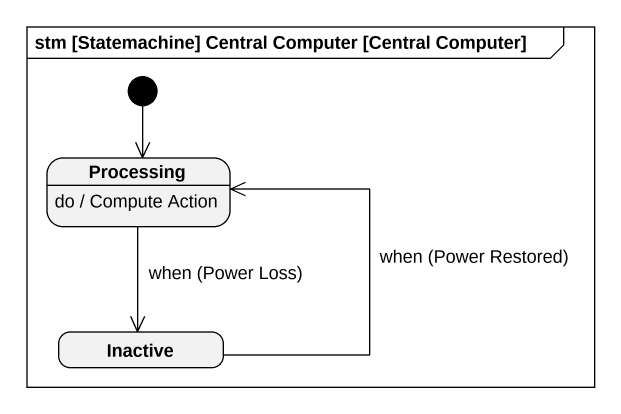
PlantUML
@startuml
mainframe stm [Statemachine] Central Computer [Central Computer]
hide empty description
state Processing
Processing : do / Compute Action
state Inactive
[*] --> Processing
Processing --> Inactive : when (Power Loss)
Inactive -up-> Processing : when (Power Restored)
@enduml
